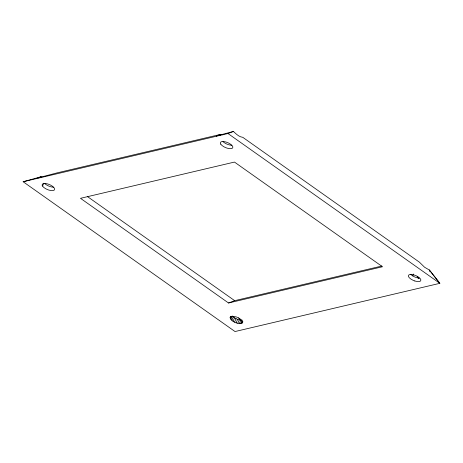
<?xml version="1.0" encoding="UTF-8"?>
<svg xmlns="http://www.w3.org/2000/svg" width="463" height="463" viewBox="0 0 463 463"><rect width="100%" height="100%" fill="white"/><g stroke="black" fill="none" stroke-linecap="round" stroke-linejoin="round"><path stroke-width="0.69" d="M42.532 186.103L42.133 185.241A6.725 2.703 22.7 0 1 50.386 184.986A6.725 2.703 22.7 0 1 52.95 190.594A6.725 2.703 22.7 0 1 42.532 186.103L43.73 183.238M220.099 135.624L220.625 134.374L220.845 134.64M230.117 317.728L230.383 317.074C234.579 315.245 241.044 317.954 242.693 322.219L242.421 322.873C238.225 324.702 231.76 321.999 230.117 317.728L230.597 316.582M230.273 318.532L231.234 316.235M230.846 319.435L232.287 315.992C234.822 318.596 238.503 320.136 242.132 320.107L240.691 323.55M231.801 320.373L233.242 316.929M233.068 321.287L234.509 317.844M234.562 322.109L236.003 318.666M236.182 322.786L237.623 319.343M237.814 323.272L239.255 319.829M239.354 323.533L240.795 320.089M241.738 323.324L242.699 321.033M242.421 322.873L242.901 321.721M412.788 275.902L413.569 274.021M23.15 181.745L227.975 133.523L233.427 131.457C236.078 133.934 239.018 136.944 242.786 137.326L419.38 262.151L424.612 267.261L429.461 270.085L439.85 283.321L235.025 331.543L23.15 181.745L41.271 176.692L37.839 177.937L57.03 172.89L220.625 134.374L216.296 135.977L233.427 131.457M228.537 302.993L382.513 266.746L234.463 162.073L80.487 198.32L228.537 302.993L234.677 300.666L381.796 266.034M221.893 134.664L223.079 134.774M227.975 133.523L439.85 283.321L429.34 270.051M87.629 196.706L234.677 300.666M417.146 276.44L418.708 278.477M238.642 317.948L240.193 320.066M429.461 270.085L429.485 271.411M53.563 187.202A6.725 2.703 22.7 0 1 44.766 183.591M419.374 278.165A6.725 2.703 22.7 0 1 416.26 277.534L414.622 276.903A6.725 2.703 22.7 0 1 410.71 274.281M231.778 145.249A6.725 2.703 22.7 0 1 222.975 141.637M414.819 280.977L413.181 280.346A6.725 2.703 22.7 0 1 409.662 274.547A6.725 2.703 22.7 0 1 420.225 278.628A6.725 2.703 22.7 0 1 414.819 280.977M220.741 144.149L220.347 143.287A6.725 2.703 22.7 0 1 228.6 143.032A6.725 2.703 22.7 0 1 231.159 148.64A6.725 2.703 22.7 0 1 220.741 144.149"/></g></svg>
